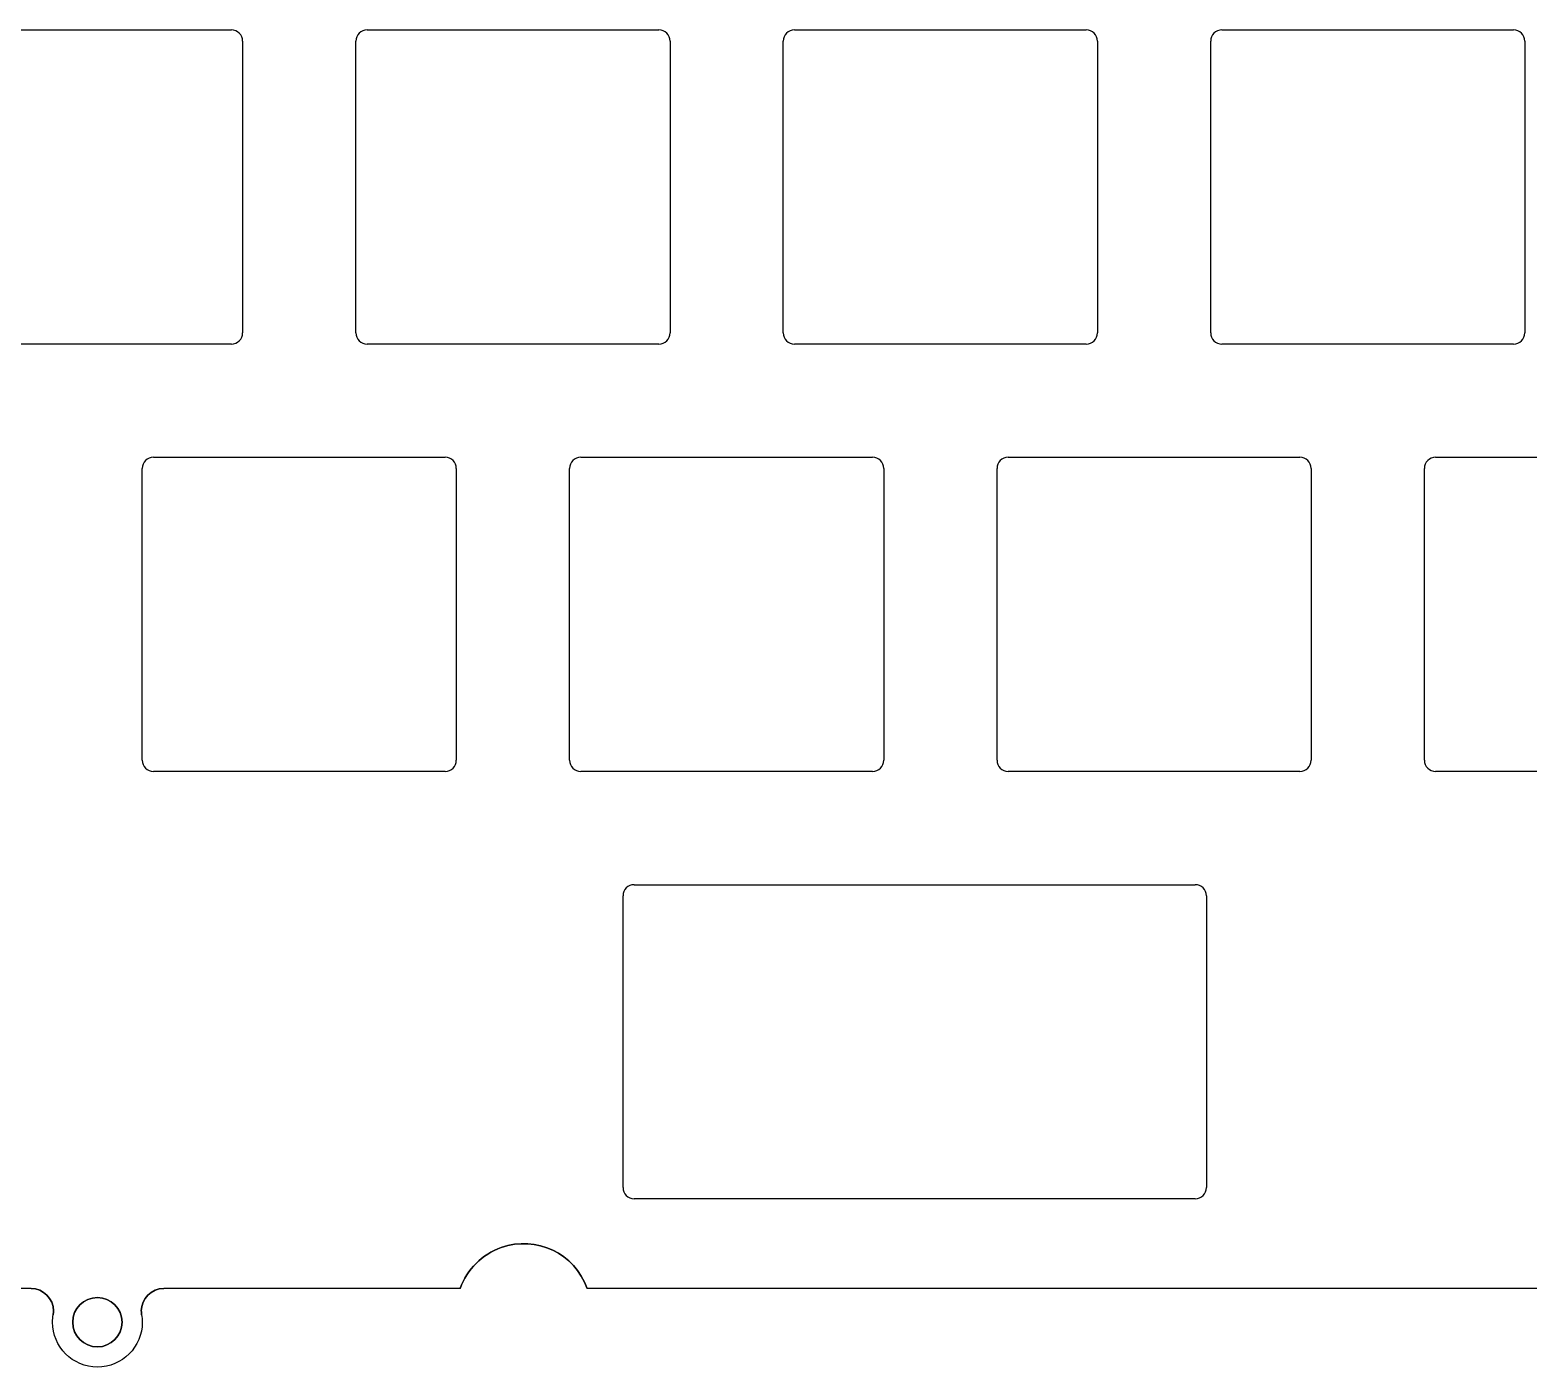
# Model space of a CAD drawing. Header units: inches. Extents: x 20 to 370, y 82 to 211.
# Drawn here: x 118.8 to 185.6, y 82 to 141.6 of the extents above; entities that cross this region are included whole.
import ezdxf

# ---------------------------------------------------------------- set-up
doc = ezdxf.new("R2010")
doc.units = ezdxf.units.IN
doc.header["$MEASUREMENT"] = 0
doc.layers.add('Layer 1', color=7, linetype='Continuous')

# ---------------------------------------------------------------- blocks, each defined once
blk = doc.blocks.new('block 2')
at = {"layer": 'Layer 1', "color": 250, "lineweight": 25, "true_color": 0x333333}
blk.add_lwpolyline([(119.869, 84.523), (119.869, 84.523)], dxfattribs=at)
blk = doc.blocks.new('block 3')
at = {"layer": 'Layer 1', "color": 250, "lineweight": 25, "true_color": 0x333333}
blk.add_lwpolyline([(118.869, 85.523), (118.869, 85.523)], dxfattribs=at)
blk = doc.blocks.new('block 4')
at = {"layer": 'Layer 1', "color": 250, "lineweight": 25, "true_color": 0x333333}
blk.add_lwpolyline([(119.827, 84.023), (119.827, 84.023)], dxfattribs=at)
blk = doc.blocks.new('block 5')
at = {"layer": 'Layer 1', "color": 250, "lineweight": 25, "true_color": 0x333333}
blk.add_lwpolyline([(121.827, 82.023), (121.827, 82.023)], dxfattribs=at)
blk = doc.blocks.new('block 6')
at = {"layer": 'Layer 1', "color": 250, "lineweight": 25, "true_color": 0x333333}
blk.add_lwpolyline([(123.827, 84.023), (123.827, 84.023)], dxfattribs=at)
blk = doc.blocks.new('block 56')
at = {"layer": 'Layer 1', "color": 250, "lineweight": 25, "true_color": 0x333333}
blk.add_lwpolyline([(120.727, 84.023), (120.727, 84.023)], dxfattribs=at)
blk = doc.blocks.new('block 57')
at = {"layer": 'Layer 1', "color": 250, "lineweight": 25, "true_color": 0x333333}
blk.add_lwpolyline([(121.827, 82.923), (121.827, 82.923)], dxfattribs=at)
blk = doc.blocks.new('block 58')
at = {"layer": 'Layer 1', "color": 250, "lineweight": 25, "true_color": 0x333333}
blk.add_lwpolyline([(122.927, 84.023), (122.927, 84.023)], dxfattribs=at)
blk = doc.blocks.new('block 62')
at = {"layer": 'Layer 1', "color": 250, "lineweight": 25, "true_color": 0x333333}
blk.add_lwpolyline([(123.827, 84.023), (123.827, 84.023)], dxfattribs=at)
blk = doc.blocks.new('block 63')
at = {"layer": 'Layer 1', "color": 250, "lineweight": 25, "true_color": 0x333333}
blk.add_lwpolyline([(123.785, 84.523), (123.785, 84.523)], dxfattribs=at)
blk = doc.blocks.new('block 64')
at = {"layer": 'Layer 1', "color": 250, "lineweight": 25, "true_color": 0x333333}
blk.add_lwpolyline([(124.785, 85.523), (124.785, 85.523)], dxfattribs=at)
blk = doc.blocks.new('block 65')
at = {"layer": 'Layer 1', "color": 250, "lineweight": 25, "true_color": 0x333333}
blk.add_lwpolyline([(123.785, 84.523), (123.785, 84.523)], dxfattribs=at)
blk = doc.blocks.new('block 66')
at = {"layer": 'Layer 1', "color": 250, "lineweight": 25, "true_color": 0x333333}
blk.add_lwpolyline([(140.827, 87.523), (140.827, 87.523)], dxfattribs=at)
blk = doc.blocks.new('block 116')
at = {"layer": 'Layer 1', "color": 250, "lineweight": 25, "true_color": 0x333333}
blk.add_lwpolyline([(122.927, 84.023), (122.927, 84.023)], dxfattribs=at)
blk = doc.blocks.new('block 117')
at = {"layer": 'Layer 1', "color": 250, "lineweight": 25, "true_color": 0x333333}
blk.add_lwpolyline([(121.827, 85.123), (121.827, 85.123)], dxfattribs=at)
blk = doc.blocks.new('block 120')
at = {"layer": 'Layer 1', "color": 250, "lineweight": 25, "true_color": 0x333333}
blk.add_open_spline([(119.869, 84.523), (119.869, 85.076), (119.422, 85.523), (118.869, 85.523)], degree=3, dxfattribs=at)
blk = doc.blocks.new('block 121')
at = {"layer": 'Layer 1', "color": 250, "lineweight": 25, "true_color": 0x333333}
blk.add_lwpolyline([(119.869, 84.523), (119.869, 84.523)], dxfattribs=at)
blk = doc.blocks.new('block 122')
at = {"layer": 'Layer 1', "color": 250, "lineweight": 25, "true_color": 0x333333}
blk.add_open_spline([(118.869, 85.523), (119.422, 85.523), (119.869, 85.076), (119.869, 84.523)], degree=3, dxfattribs=at)
blk = doc.blocks.new('block 123')
at = {"layer": 'Layer 1', "color": 250, "lineweight": 25, "true_color": 0x333333}
blk.add_lwpolyline([(118.869, 85.523), (118.869, 85.523)], dxfattribs=at)
blk = doc.blocks.new('block 124')
at = {"layer": 'Layer 1', "color": 250, "lineweight": 25, "true_color": 0x333333}
blk.add_open_spline([(119.827, 84.023), (119.827, 84.135), (119.837, 84.246), (119.855, 84.357)], degree=3, dxfattribs=at)
blk = doc.blocks.new('block 125')
at = {"layer": 'Layer 1', "color": 250, "lineweight": 25, "true_color": 0x333333}
blk.add_lwpolyline([(119.827, 84.023), (119.827, 84.023)], dxfattribs=at)
blk = doc.blocks.new('block 126')
at = {"layer": 'Layer 1', "color": 250, "lineweight": 25, "true_color": 0x333333}
blk.add_open_spline([(119.827, 84.023), (119.827, 84.135), (119.837, 84.246), (119.855, 84.357)], degree=3, dxfattribs=at)
blk = doc.blocks.new('block 127')
at = {"layer": 'Layer 1', "color": 250, "lineweight": 25, "true_color": 0x333333}
blk.add_lwpolyline([(119.855, 84.357), (119.855, 84.357)], dxfattribs=at)
blk = doc.blocks.new('block 128')
at = {"layer": 'Layer 1', "color": 250, "lineweight": 25, "true_color": 0x333333}
blk.add_open_spline([(123.827, 84.023), (123.827, 82.919), (122.932, 82.023), (121.827, 82.023), (120.723, 82.023), (119.827, 82.919), (119.827, 84.023)], degree=3, knots=[0, 0, 0, 0, 1, 1, 1, 2, 2, 2, 2], dxfattribs=at)
blk = doc.blocks.new('block 129')
at = {"layer": 'Layer 1', "color": 250, "lineweight": 25, "true_color": 0x333333}
blk.add_lwpolyline([(123.827, 84.023), (123.827, 84.023)], dxfattribs=at)
blk = doc.blocks.new('block 130')
at = {"layer": 'Layer 1', "color": 250, "lineweight": 25, "true_color": 0x333333}
blk.add_open_spline([(123.827, 84.023), (123.827, 82.919), (122.932, 82.023), (121.827, 82.023), (120.723, 82.023), (119.827, 82.919), (119.827, 84.023)], degree=3, knots=[0, 0, 0, 0, 1, 1, 1, 2, 2, 2, 2], dxfattribs=at)
blk = doc.blocks.new('block 232')
at = {"layer": 'Layer 1', "color": 250, "lineweight": 25, "true_color": 0x333333}
blk.add_open_spline([(120.727, 84.023), (120.727, 83.416), (121.22, 82.923), (121.827, 82.923), (122.435, 82.923), (122.927, 83.416), (122.927, 84.023)], degree=3, knots=[0, 0, 0, 0, 1, 1, 1, 2, 2, 2, 2], dxfattribs=at)
blk = doc.blocks.new('block 233')
at = {"layer": 'Layer 1', "color": 250, "lineweight": 25, "true_color": 0x333333}
blk.add_lwpolyline([(120.727, 84.023), (120.727, 84.023)], dxfattribs=at)
blk = doc.blocks.new('block 234')
at = {"layer": 'Layer 1', "color": 250, "lineweight": 25, "true_color": 0x333333}
blk.add_open_spline([(122.927, 84.023), (122.927, 83.416), (122.435, 82.923), (121.827, 82.923), (121.22, 82.923), (120.727, 83.416), (120.727, 84.023)], degree=3, knots=[0, 0, 0, 0, 1, 1, 1, 2, 2, 2, 2], dxfattribs=at)
blk = doc.blocks.new('block 235')
at = {"layer": 'Layer 1', "color": 250, "lineweight": 25, "true_color": 0x333333}
blk.add_lwpolyline([(122.927, 84.023), (122.927, 84.023)], dxfattribs=at)
blk = doc.blocks.new('block 240')
at = {"layer": 'Layer 1', "color": 250, "lineweight": 25, "true_color": 0x333333}
blk.add_open_spline([(119.855, 84.357), (119.865, 84.412), (119.869, 84.467), (119.869, 84.523)], degree=3, dxfattribs=at)
blk = doc.blocks.new('block 241')
at = {"layer": 'Layer 1', "color": 250, "lineweight": 25, "true_color": 0x333333}
blk.add_lwpolyline([(118.869, 85.523), (44.785, 85.523)], dxfattribs=at)
blk = doc.blocks.new('block 282')
at = {"layer": 'Layer 1', "color": 250, "lineweight": 25, "true_color": 0x333333}
blk.add_lwpolyline([(246.611, 85.523), (143.656, 85.523)], dxfattribs=at)
blk = doc.blocks.new('block 283')
at = {"layer": 'Layer 1', "color": 250, "lineweight": 25, "true_color": 0x333333}
blk.add_open_spline([(143.656, 85.523), (143.103, 87.085), (141.389, 87.904), (139.827, 87.352), (138.973, 87.05), (138.301, 86.378), (137.999, 85.523)], degree=3, knots=[0, 0, 0, 0, 1, 1, 1, 2, 2, 2, 2], dxfattribs=at)
blk = doc.blocks.new('block 284')
at = {"layer": 'Layer 1', "color": 250, "lineweight": 25, "true_color": 0x333333}
blk.add_lwpolyline([(137.999, 85.523), (124.785, 85.523)], dxfattribs=at)
blk = doc.blocks.new('block 285')
at = {"layer": 'Layer 1', "color": 250, "lineweight": 25, "true_color": 0x333333}
blk.add_open_spline([(124.785, 85.523), (124.233, 85.523), (123.785, 85.076), (123.785, 84.523), (123.785, 84.467), (123.79, 84.412), (123.799, 84.357)], degree=3, knots=[0, 0, 0, 0, 1, 1, 1, 2, 2, 2, 2], dxfattribs=at)
blk = doc.blocks.new('block 286')
at = {"layer": 'Layer 1', "color": 250, "lineweight": 25, "true_color": 0x333333}
blk.add_open_spline([(123.799, 84.357), (123.818, 84.246), (123.827, 84.135), (123.827, 84.023)], degree=3, dxfattribs=at)
blk = doc.blocks.new('block 293')
at = {"layer": 'Layer 1', "color": 250, "lineweight": 25, "true_color": 0x333333}
blk.add_open_spline([(122.927, 84.023), (122.927, 84.631), (122.435, 85.123), (121.827, 85.123), (121.22, 85.123), (120.727, 84.631), (120.727, 84.023)], degree=3, knots=[0, 0, 0, 0, 1, 1, 1, 2, 2, 2, 2], dxfattribs=at)
blk = doc.blocks.new('block 295')
at = {"layer": 'Layer 1', "color": 250, "lineweight": 25, "true_color": 0x333333}
blk.add_lwpolyline([(118.869, 85.523), (44.785, 85.523)], dxfattribs=at)
blk = doc.blocks.new('block 297')
at = {"layer": 'Layer 1', "color": 250, "lineweight": 25, "true_color": 0x333333}
blk.add_open_spline([(119.869, 84.523), (119.869, 84.467), (119.865, 84.412), (119.855, 84.357)], degree=3, dxfattribs=at)
blk = doc.blocks.new('block 298')
at = {"layer": 'Layer 1', "color": 250, "lineweight": 25, "true_color": 0x333333}
blk.add_lwpolyline([(123.799, 84.357), (123.799, 84.357)], dxfattribs=at)
blk = doc.blocks.new('block 299')
at = {"layer": 'Layer 1', "color": 250, "lineweight": 25, "true_color": 0x333333}
blk.add_open_spline([(123.799, 84.357), (123.818, 84.246), (123.827, 84.135), (123.827, 84.023)], degree=3, dxfattribs=at)
blk = doc.blocks.new('block 300')
at = {"layer": 'Layer 1', "color": 250, "lineweight": 25, "true_color": 0x333333}
blk.add_lwpolyline([(124.785, 85.523), (124.785, 85.523)], dxfattribs=at)
blk = doc.blocks.new('block 301')
at = {"layer": 'Layer 1', "color": 250, "lineweight": 25, "true_color": 0x333333}
blk.add_open_spline([(123.799, 84.357), (123.79, 84.412), (123.785, 84.467), (123.785, 84.523), (123.785, 85.076), (124.233, 85.523), (124.785, 85.523)], degree=3, knots=[0, 0, 0, 0, 1, 1, 1, 2, 2, 2, 2], dxfattribs=at)
blk = doc.blocks.new('block 302')
at = {"layer": 'Layer 1', "color": 250, "lineweight": 25, "true_color": 0x333333}
blk.add_lwpolyline([(137.999, 85.523), (137.999, 85.523)], dxfattribs=at)
blk = doc.blocks.new('block 303')
at = {"layer": 'Layer 1', "color": 250, "lineweight": 25, "true_color": 0x333333}
blk.add_lwpolyline([(137.999, 85.523), (124.785, 85.523)], dxfattribs=at)
blk = doc.blocks.new('block 304')
at = {"layer": 'Layer 1', "color": 250, "lineweight": 25, "true_color": 0x333333}
blk.add_lwpolyline([(143.656, 85.523), (143.656, 85.523)], dxfattribs=at)
blk = doc.blocks.new('block 305')
at = {"layer": 'Layer 1', "color": 250, "lineweight": 25, "true_color": 0x333333}
blk.add_open_spline([(137.999, 85.523), (138.301, 86.378), (138.973, 87.05), (139.827, 87.352), (141.389, 87.904), (143.103, 87.085), (143.656, 85.523)], degree=3, knots=[0, 0, 0, 0, 1, 1, 1, 2, 2, 2, 2], dxfattribs=at)
blk = doc.blocks.new('block 307')
at = {"layer": 'Layer 1', "color": 250, "lineweight": 25, "true_color": 0x333333}
blk.add_lwpolyline([(246.611, 85.523), (143.656, 85.523)], dxfattribs=at)
blk = doc.blocks.new('block 381')
at = {"layer": 'Layer 1', "color": 250, "lineweight": 25, "true_color": 0x333333}
blk.add_open_spline([(120.727, 84.023), (120.727, 84.631), (121.22, 85.123), (121.827, 85.123), (122.435, 85.123), (122.927, 84.631), (122.927, 84.023)], degree=3, knots=[0, 0, 0, 0, 1, 1, 1, 2, 2, 2, 2], dxfattribs=at)
blk = doc.blocks.new('block 615')
at = {"layer": 'Layer 1', "color": 250, "lineweight": 25, "true_color": 0x333333}
blk.add_lwpolyline([(171.45, 128.123), (171.45, 141.123)], dxfattribs=at)
blk = doc.blocks.new('block 616')
at = {"layer": 'Layer 1', "color": 250, "lineweight": 25, "true_color": 0x333333}
blk.add_lwpolyline([(171.95, 141.623), (184.95, 141.623)], dxfattribs=at)
blk = doc.blocks.new('block 617')
at = {"layer": 'Layer 1', "color": 250, "lineweight": 25, "true_color": 0x333333}
blk.add_lwpolyline([(185.45, 141.123), (185.45, 128.123)], dxfattribs=at)
blk = doc.blocks.new('block 618')
at = {"layer": 'Layer 1', "color": 250, "lineweight": 25, "true_color": 0x333333}
blk.add_lwpolyline([(184.95, 127.623), (171.95, 127.623)], dxfattribs=at)
blk = doc.blocks.new('block 619')
at = {"layer": 'Layer 1', "color": 250, "lineweight": 25, "true_color": 0x333333}
blk.add_lwpolyline([(152.4, 128.123), (152.4, 141.123)], dxfattribs=at)
blk = doc.blocks.new('block 620')
at = {"layer": 'Layer 1', "color": 250, "lineweight": 25, "true_color": 0x333333}
blk.add_lwpolyline([(152.9, 141.623), (165.9, 141.623)], dxfattribs=at)
blk = doc.blocks.new('block 621')
at = {"layer": 'Layer 1', "color": 250, "lineweight": 25, "true_color": 0x333333}
blk.add_lwpolyline([(166.4, 141.123), (166.4, 128.123)], dxfattribs=at)
blk = doc.blocks.new('block 622')
at = {"layer": 'Layer 1', "color": 250, "lineweight": 25, "true_color": 0x333333}
blk.add_lwpolyline([(165.9, 127.623), (152.9, 127.623)], dxfattribs=at)
blk = doc.blocks.new('block 623')
at = {"layer": 'Layer 1', "color": 250, "lineweight": 25, "true_color": 0x333333}
blk.add_lwpolyline([(133.35, 128.123), (133.35, 141.123)], dxfattribs=at)
blk = doc.blocks.new('block 624')
at = {"layer": 'Layer 1', "color": 250, "lineweight": 25, "true_color": 0x333333}
blk.add_lwpolyline([(133.85, 141.623), (146.85, 141.623)], dxfattribs=at)
blk = doc.blocks.new('block 625')
at = {"layer": 'Layer 1', "color": 250, "lineweight": 25, "true_color": 0x333333}
blk.add_lwpolyline([(147.35, 141.123), (147.35, 128.123)], dxfattribs=at)
blk = doc.blocks.new('block 626')
at = {"layer": 'Layer 1', "color": 250, "lineweight": 25, "true_color": 0x333333}
blk.add_lwpolyline([(146.85, 127.623), (133.85, 127.623)], dxfattribs=at)
blk = doc.blocks.new('block 628')
at = {"layer": 'Layer 1', "color": 250, "lineweight": 25, "true_color": 0x333333}
blk.add_lwpolyline([(114.8, 141.623), (127.8, 141.623)], dxfattribs=at)
blk = doc.blocks.new('block 629')
at = {"layer": 'Layer 1', "color": 250, "lineweight": 25, "true_color": 0x333333}
blk.add_lwpolyline([(128.3, 141.123), (128.3, 128.123)], dxfattribs=at)
blk = doc.blocks.new('block 630')
at = {"layer": 'Layer 1', "color": 250, "lineweight": 25, "true_color": 0x333333}
blk.add_lwpolyline([(127.8, 127.623), (114.8, 127.623)], dxfattribs=at)
blk = doc.blocks.new('block 659')
at = {"layer": 'Layer 1', "color": 250, "lineweight": 25, "true_color": 0x333333}
blk.add_lwpolyline([(180.975, 109.073), (180.975, 122.073)], dxfattribs=at)
blk = doc.blocks.new('block 660')
at = {"layer": 'Layer 1', "color": 250, "lineweight": 25, "true_color": 0x333333}
blk.add_lwpolyline([(181.475, 122.573), (194.475, 122.573)], dxfattribs=at)
blk = doc.blocks.new('block 662')
at = {"layer": 'Layer 1', "color": 250, "lineweight": 25, "true_color": 0x333333}
blk.add_lwpolyline([(194.475, 108.573), (181.475, 108.573)], dxfattribs=at)
blk = doc.blocks.new('block 663')
at = {"layer": 'Layer 1', "color": 250, "lineweight": 25, "true_color": 0x333333}
blk.add_lwpolyline([(161.925, 109.073), (161.925, 122.073)], dxfattribs=at)
blk = doc.blocks.new('block 664')
at = {"layer": 'Layer 1', "color": 250, "lineweight": 25, "true_color": 0x333333}
blk.add_lwpolyline([(162.425, 122.573), (175.425, 122.573)], dxfattribs=at)
blk = doc.blocks.new('block 665')
at = {"layer": 'Layer 1', "color": 250, "lineweight": 25, "true_color": 0x333333}
blk.add_lwpolyline([(175.925, 122.073), (175.925, 109.073)], dxfattribs=at)
blk = doc.blocks.new('block 666')
at = {"layer": 'Layer 1', "color": 250, "lineweight": 25, "true_color": 0x333333}
blk.add_lwpolyline([(175.425, 108.573), (162.425, 108.573)], dxfattribs=at)
blk = doc.blocks.new('block 667')
at = {"layer": 'Layer 1', "color": 250, "lineweight": 25, "true_color": 0x333333}
blk.add_lwpolyline([(142.875, 109.073), (142.875, 122.073)], dxfattribs=at)
blk = doc.blocks.new('block 668')
at = {"layer": 'Layer 1', "color": 250, "lineweight": 25, "true_color": 0x333333}
blk.add_lwpolyline([(143.375, 122.573), (156.375, 122.573)], dxfattribs=at)
blk = doc.blocks.new('block 669')
at = {"layer": 'Layer 1', "color": 250, "lineweight": 25, "true_color": 0x333333}
blk.add_lwpolyline([(156.875, 122.073), (156.875, 109.073)], dxfattribs=at)
blk = doc.blocks.new('block 670')
at = {"layer": 'Layer 1', "color": 250, "lineweight": 25, "true_color": 0x333333}
blk.add_lwpolyline([(156.375, 108.573), (143.375, 108.573)], dxfattribs=at)
blk = doc.blocks.new('block 671')
at = {"layer": 'Layer 1', "color": 250, "lineweight": 25, "true_color": 0x333333}
blk.add_lwpolyline([(123.825, 109.073), (123.825, 122.073)], dxfattribs=at)
blk = doc.blocks.new('block 672')
at = {"layer": 'Layer 1', "color": 250, "lineweight": 25, "true_color": 0x333333}
blk.add_lwpolyline([(124.325, 122.573), (137.325, 122.573)], dxfattribs=at)
blk = doc.blocks.new('block 673')
at = {"layer": 'Layer 1', "color": 250, "lineweight": 25, "true_color": 0x333333}
blk.add_lwpolyline([(137.825, 122.073), (137.825, 109.073)], dxfattribs=at)
blk = doc.blocks.new('block 674')
at = {"layer": 'Layer 1', "color": 250, "lineweight": 25, "true_color": 0x333333}
blk.add_lwpolyline([(137.325, 108.573), (124.325, 108.573)], dxfattribs=at)
blk = doc.blocks.new('block 712')
at = {"layer": 'Layer 1', "color": 250, "lineweight": 25, "true_color": 0x333333}
blk.add_lwpolyline([(145.755, 103.523), (170.757, 103.523)], dxfattribs=at)
blk = doc.blocks.new('block 713')
at = {"layer": 'Layer 1', "color": 250, "lineweight": 25, "true_color": 0x333333}
blk.add_lwpolyline([(171.257, 103.023), (171.257, 90.023)], dxfattribs=at)
blk = doc.blocks.new('block 714')
at = {"layer": 'Layer 1', "color": 250, "lineweight": 25, "true_color": 0x333333}
blk.add_lwpolyline([(170.757, 89.523), (145.755, 89.523)], dxfattribs=at)
blk = doc.blocks.new('block 715')
at = {"layer": 'Layer 1', "color": 250, "lineweight": 25, "true_color": 0x333333}
blk.add_lwpolyline([(145.255, 90.023), (145.255, 103.023)], dxfattribs=at)
blk = doc.blocks.new('block 982')
at = {"layer": 'Layer 1', "color": 250, "lineweight": 25, "true_color": 0x333333}
blk.add_open_spline([(171.45, 128.123), (171.45, 127.847), (171.674, 127.623), (171.95, 127.623)], degree=3, dxfattribs=at)
blk = doc.blocks.new('block 983')
at = {"layer": 'Layer 1', "color": 250, "lineweight": 25, "true_color": 0x333333}
blk.add_open_spline([(171.95, 141.623), (171.674, 141.623), (171.45, 141.399), (171.45, 141.123)], degree=3, dxfattribs=at)
blk = doc.blocks.new('block 984')
at = {"layer": 'Layer 1', "color": 250, "lineweight": 25, "true_color": 0x333333}
blk.add_open_spline([(185.45, 141.123), (185.45, 141.399), (185.226, 141.623), (184.95, 141.623)], degree=3, dxfattribs=at)
blk = doc.blocks.new('block 985')
at = {"layer": 'Layer 1', "color": 250, "lineweight": 25, "true_color": 0x333333}
blk.add_open_spline([(184.95, 127.623), (185.226, 127.623), (185.45, 127.847), (185.45, 128.123)], degree=3, dxfattribs=at)
blk = doc.blocks.new('block 986')
at = {"layer": 'Layer 1', "color": 250, "lineweight": 25, "true_color": 0x333333}
blk.add_open_spline([(152.4, 128.123), (152.4, 127.847), (152.624, 127.623), (152.9, 127.623)], degree=3, dxfattribs=at)
blk = doc.blocks.new('block 987')
at = {"layer": 'Layer 1', "color": 250, "lineweight": 25, "true_color": 0x333333}
blk.add_open_spline([(152.9, 141.623), (152.624, 141.623), (152.4, 141.399), (152.4, 141.123)], degree=3, dxfattribs=at)
blk = doc.blocks.new('block 988')
at = {"layer": 'Layer 1', "color": 250, "lineweight": 25, "true_color": 0x333333}
blk.add_open_spline([(166.4, 141.123), (166.4, 141.399), (166.176, 141.623), (165.9, 141.623)], degree=3, dxfattribs=at)
blk = doc.blocks.new('block 989')
at = {"layer": 'Layer 1', "color": 250, "lineweight": 25, "true_color": 0x333333}
blk.add_open_spline([(165.9, 127.623), (166.176, 127.623), (166.4, 127.847), (166.4, 128.123)], degree=3, dxfattribs=at)
blk = doc.blocks.new('block 990')
at = {"layer": 'Layer 1', "color": 250, "lineweight": 25, "true_color": 0x333333}
blk.add_open_spline([(133.35, 128.123), (133.35, 127.847), (133.574, 127.623), (133.85, 127.623)], degree=3, dxfattribs=at)
blk = doc.blocks.new('block 991')
at = {"layer": 'Layer 1', "color": 250, "lineweight": 25, "true_color": 0x333333}
blk.add_open_spline([(133.85, 141.623), (133.574, 141.623), (133.35, 141.399), (133.35, 141.123)], degree=3, dxfattribs=at)
blk = doc.blocks.new('block 992')
at = {"layer": 'Layer 1', "color": 250, "lineweight": 25, "true_color": 0x333333}
blk.add_open_spline([(147.35, 141.123), (147.35, 141.399), (147.126, 141.623), (146.85, 141.623)], degree=3, dxfattribs=at)
blk = doc.blocks.new('block 993')
at = {"layer": 'Layer 1', "color": 250, "lineweight": 25, "true_color": 0x333333}
blk.add_open_spline([(146.85, 127.623), (147.126, 127.623), (147.35, 127.847), (147.35, 128.123)], degree=3, dxfattribs=at)
blk = doc.blocks.new('block 996')
at = {"layer": 'Layer 1', "color": 250, "lineweight": 25, "true_color": 0x333333}
blk.add_open_spline([(128.3, 141.123), (128.3, 141.399), (128.076, 141.623), (127.8, 141.623)], degree=3, dxfattribs=at)
blk = doc.blocks.new('block 997')
at = {"layer": 'Layer 1', "color": 250, "lineweight": 25, "true_color": 0x333333}
blk.add_open_spline([(127.8, 127.623), (128.076, 127.623), (128.3, 127.847), (128.3, 128.123)], degree=3, dxfattribs=at)
blk = doc.blocks.new('block 1026')
at = {"layer": 'Layer 1', "color": 250, "lineweight": 25, "true_color": 0x333333}
blk.add_open_spline([(180.975, 109.073), (180.975, 108.797), (181.199, 108.573), (181.475, 108.573)], degree=3, dxfattribs=at)
blk = doc.blocks.new('block 1027')
at = {"layer": 'Layer 1', "color": 250, "lineweight": 25, "true_color": 0x333333}
blk.add_open_spline([(181.475, 122.573), (181.199, 122.573), (180.975, 122.349), (180.975, 122.073)], degree=3, dxfattribs=at)
blk = doc.blocks.new('block 1030')
at = {"layer": 'Layer 1', "color": 250, "lineweight": 25, "true_color": 0x333333}
blk.add_open_spline([(161.925, 109.073), (161.925, 108.797), (162.149, 108.573), (162.425, 108.573)], degree=3, dxfattribs=at)
blk = doc.blocks.new('block 1031')
at = {"layer": 'Layer 1', "color": 250, "lineweight": 25, "true_color": 0x333333}
blk.add_open_spline([(162.425, 122.573), (162.149, 122.573), (161.925, 122.349), (161.925, 122.073)], degree=3, dxfattribs=at)
blk = doc.blocks.new('block 1032')
at = {"layer": 'Layer 1', "color": 250, "lineweight": 25, "true_color": 0x333333}
blk.add_open_spline([(175.925, 122.073), (175.925, 122.349), (175.701, 122.573), (175.425, 122.573)], degree=3, dxfattribs=at)
blk = doc.blocks.new('block 1033')
at = {"layer": 'Layer 1', "color": 250, "lineweight": 25, "true_color": 0x333333}
blk.add_open_spline([(175.425, 108.573), (175.701, 108.573), (175.925, 108.797), (175.925, 109.073)], degree=3, dxfattribs=at)
blk = doc.blocks.new('block 1034')
at = {"layer": 'Layer 1', "color": 250, "lineweight": 25, "true_color": 0x333333}
blk.add_open_spline([(142.875, 109.073), (142.875, 108.797), (143.099, 108.573), (143.375, 108.573)], degree=3, dxfattribs=at)
blk = doc.blocks.new('block 1035')
at = {"layer": 'Layer 1', "color": 250, "lineweight": 25, "true_color": 0x333333}
blk.add_open_spline([(143.375, 122.573), (143.099, 122.573), (142.875, 122.349), (142.875, 122.073)], degree=3, dxfattribs=at)
blk = doc.blocks.new('block 1036')
at = {"layer": 'Layer 1', "color": 250, "lineweight": 25, "true_color": 0x333333}
blk.add_open_spline([(156.875, 122.073), (156.875, 122.349), (156.651, 122.573), (156.375, 122.573)], degree=3, dxfattribs=at)
blk = doc.blocks.new('block 1037')
at = {"layer": 'Layer 1', "color": 250, "lineweight": 25, "true_color": 0x333333}
blk.add_open_spline([(156.375, 108.573), (156.651, 108.573), (156.875, 108.797), (156.875, 109.073)], degree=3, dxfattribs=at)
blk = doc.blocks.new('block 1038')
at = {"layer": 'Layer 1', "color": 250, "lineweight": 25, "true_color": 0x333333}
blk.add_open_spline([(123.825, 109.073), (123.825, 108.797), (124.049, 108.573), (124.325, 108.573)], degree=3, dxfattribs=at)
blk = doc.blocks.new('block 1039')
at = {"layer": 'Layer 1', "color": 250, "lineweight": 25, "true_color": 0x333333}
blk.add_open_spline([(124.325, 122.573), (124.049, 122.573), (123.825, 122.349), (123.825, 122.073)], degree=3, dxfattribs=at)
blk = doc.blocks.new('block 1040')
at = {"layer": 'Layer 1', "color": 250, "lineweight": 25, "true_color": 0x333333}
blk.add_open_spline([(137.825, 122.073), (137.825, 122.349), (137.601, 122.573), (137.325, 122.573)], degree=3, dxfattribs=at)
blk = doc.blocks.new('block 1041')
at = {"layer": 'Layer 1', "color": 250, "lineweight": 25, "true_color": 0x333333}
blk.add_open_spline([(137.325, 108.573), (137.601, 108.573), (137.825, 108.797), (137.825, 109.073)], degree=3, dxfattribs=at)
blk = doc.blocks.new('block 1074')
at = {"layer": 'Layer 1', "color": 250, "lineweight": 25, "true_color": 0x333333}
blk.add_open_spline([(145.755, 103.523), (145.479, 103.523), (145.255, 103.299), (145.255, 103.023)], degree=3, dxfattribs=at)
blk = doc.blocks.new('block 1075')
at = {"layer": 'Layer 1', "color": 250, "lineweight": 25, "true_color": 0x333333}
blk.add_open_spline([(171.257, 103.023), (171.257, 103.299), (171.033, 103.523), (170.757, 103.523)], degree=3, dxfattribs=at)
blk = doc.blocks.new('block 1076')
at = {"layer": 'Layer 1', "color": 250, "lineweight": 25, "true_color": 0x333333}
blk.add_open_spline([(170.757, 89.523), (171.033, 89.523), (171.257, 89.747), (171.257, 90.023)], degree=3, dxfattribs=at)
blk = doc.blocks.new('block 1077')
at = {"layer": 'Layer 1', "color": 250, "lineweight": 25, "true_color": 0x333333}
blk.add_open_spline([(145.255, 90.023), (145.255, 89.747), (145.479, 89.523), (145.755, 89.523)], degree=3, dxfattribs=at)

msp = doc.modelspace()

# ---------------------------------------------------------------- block references
at = {"layer": 'Layer 1'}
for name in ['block 628', 'block 996', 'block 991', 'block 624', 'block 992', 'block 987', 'block 620', 'block 988', 'block 983', 'block 616', 'block 984', 'block 629', 'block 623', 'block 625', 'block 619', 'block 621', 'block 615', 'block 617', 'block 630', 'block 997', 'block 990', 'block 626', 'block 993', 'block 986', 'block 622', 'block 989', 'block 982', 'block 618', 'block 985', 'block 1039', 'block 672', 'block 1040', 'block 1035', 'block 668', 'block 1036', 'block 1031', 'block 664', 'block 1032', 'block 1027', 'block 660', 'block 671', 'block 673', 'block 667', 'block 669', 'block 663', 'block 665', 'block 659', 'block 1038', 'block 1041', 'block 1034', 'block 1037', 'block 1030', 'block 1033', 'block 1026', 'block 674', 'block 670', 'block 666', 'block 662', 'block 1074', 'block 712', 'block 1075', 'block 715', 'block 713', 'block 1077', 'block 714', 'block 1076', 'block 283', 'block 305', 'block 66', 'block 241', 'block 295', 'block 3', 'block 120', 'block 122', 'block 123', 'block 285', 'block 301', 'block 64', 'block 284', 'block 300', 'block 303', 'block 302', 'block 282', 'block 304', 'block 307', 'block 293', 'block 381', 'block 117', 'block 124', 'block 126', 'block 240', 'block 297', 'block 127', 'block 2', 'block 121', 'block 63', 'block 65', 'block 286', 'block 298', 'block 299', 'block 4', 'block 125', 'block 128', 'block 130', 'block 56', 'block 232', 'block 233', 'block 234', 'block 58', 'block 116', 'block 235', 'block 6', 'block 62', 'block 129', 'block 57', 'block 5']:
    msp.add_blockref(name, (0, 0), dxfattribs=at)

doc.saveas('drawing.dxf')
